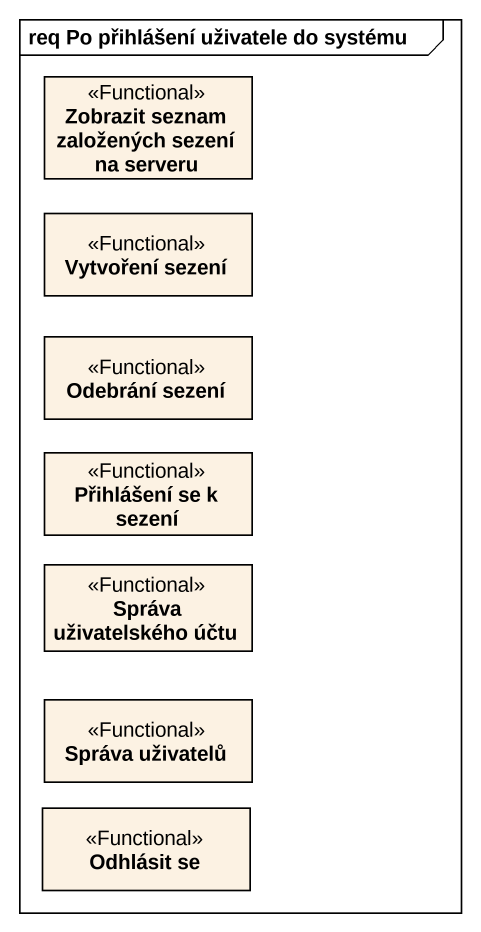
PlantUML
@startuml
mainframe req Po přihlášení uživatele do systému
hide circle
hide empty members
class "Zobrazit seznam založených sezení na serveru" as Zobrazit_seznam_založených <<Functional>>
class "Vytvoření sezení" as Vytvoření_sezení <<Functional>>
class "Odebrání sezení" as Odebrání_sezení <<Functional>>
class "Přihlášení se k sezení" as Přihlášení_se_k_sezení <<Functional>>
class "Správa uživatelského účtu" as Správa_uživatelského_účtu <<Functional>>
class "Správa uživatelů" as Správa_uživatelů <<Functional>>
class "Odhlásit se" as Odhlásit_se <<Functional>>
@enduml
